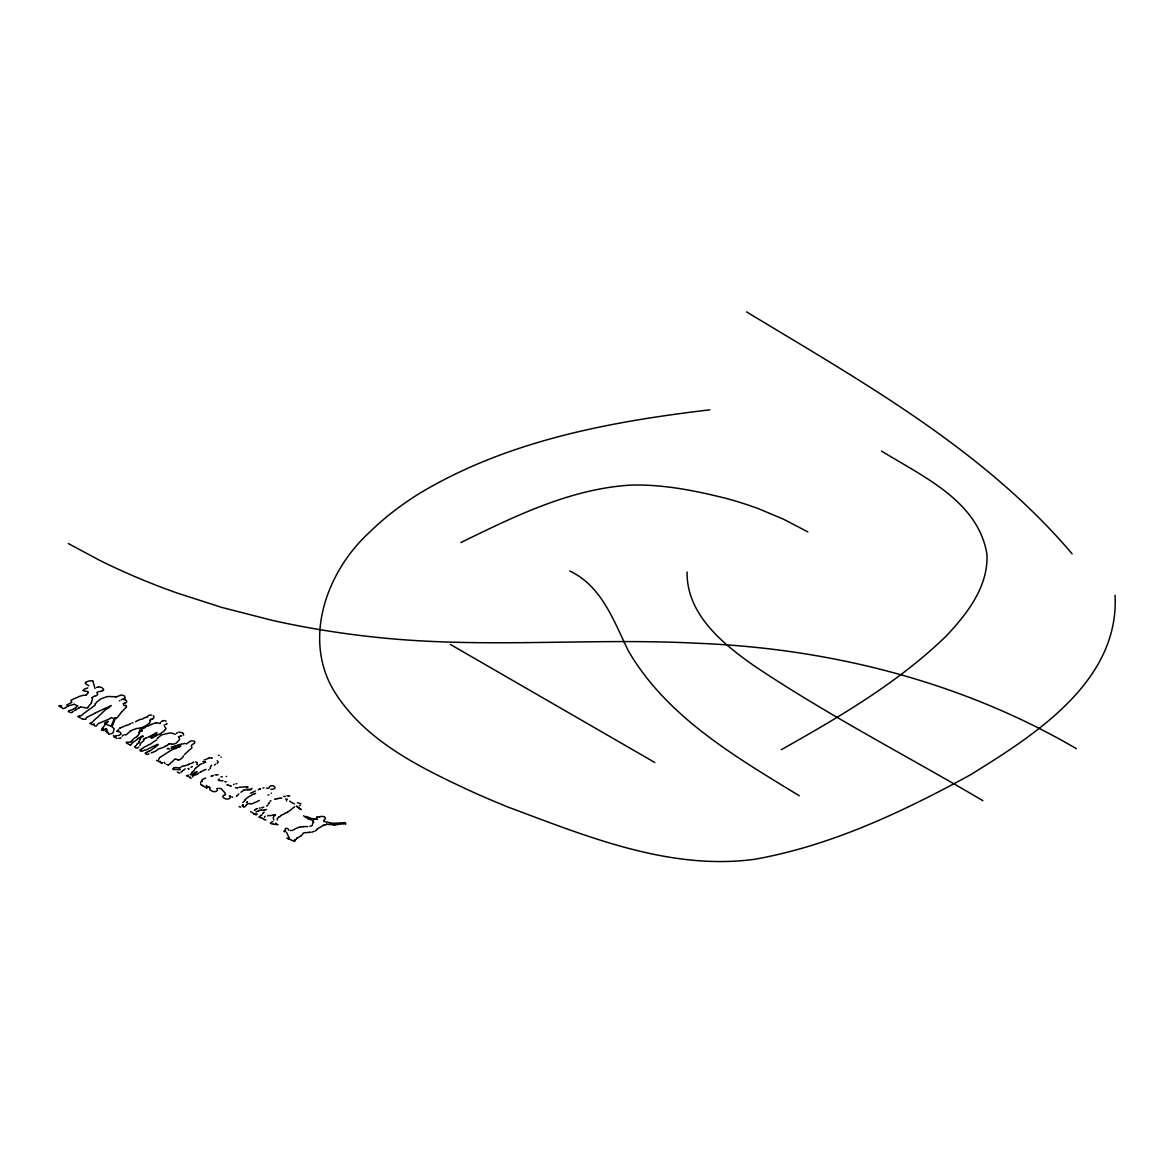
<?xml version="1.0" encoding="UTF-8"?>
<svg xmlns="http://www.w3.org/2000/svg" width="1174" height="1174" viewBox="0 0 1174 1174"><rect width="100%" height="100%" fill="white"/><g stroke="black" fill="none" stroke-linecap="round" stroke-linejoin="round"><path stroke-width="1.5" d="M91.44 702.595L91.44 702.434A6.413 3.713 0 0 1 91.484 701.905L92.012 700.57A29.365 16.95 0 0 0 92.306 699.851L92.453 699.117A2.73 1.57 0 0 0 92.35 698.662L92.218 698.413A5.078 2.935 0 0 0 91.983 698.06L91.968 698.06M188.779 768.676L188.853 769.396M138.723 732.547L139.031 733.002A8.629 4.975 0 0 1 139.427 733.457L139.046 734.088A24.566 14.191 0 0 0 138.048 735.35L137.989 735.423A5.18 2.994 0 0 1 137.505 736.01M138.958 742.144L140.176 739.062M200.725 781.767L200.681 782.662A4.989 2.876 0 0 1 200.637 783.014M138.972 741.939L138.914 742.482A2.01 1.159 0 0 1 138.708 742.937L138.18 743.201A10.052 5.797 0 0 0 137.784 743.391L137.065 743.92A2.187 1.262 0 0 0 136.859 744.228L136.771 744.536M219.289 778.949L218.966 779.565A4.256 2.465 0 0 1 218.555 779.829L218.173 780.108M345.728 823.649L345.728 823.62A5.166 2.979 0 0 1 345.611 824.148L345.611 824.148M143.14 736.362L142.802 736.553A4.168 2.407 0 0 0 142.113 736.905L141.438 737.375A8.585 4.96 0 0 0 141.027 737.698A3.478 2.01 0 0 0 140.704 738.035L140.278 738.813M303.772 815.636L303.817 815.915A3.331 1.922 0 0 0 304.448 816.473L304.506 816.502M150.287 719.369L150.199 719.882A3.184 1.834 0 0 1 150.639 720M173.591 767.943L173.591 767.987A2.715 1.57 0 0 1 173.488 768.295L173.253 768.544M83.09 690.385L84.381 689.197A3.14 1.805 0 0 0 84.719 689.006A1.702 0.983 0 0 1 85.394 688.624A7.895 4.564 0 0 0 86.377 688.434L86.48 688.404A3.639 2.099 0 0 0 87.58 687.964L87.698 687.803M111.09 726.163L114.216 719.002A4.637 2.671 0 0 1 114.582 718.62L114.949 718.371M181.486 766.563L182.454 766.123A1.864 1.071 0 0 0 183.672 765.888L184.7 765.653M110.165 734.088L108.639 734.278L108.654 733.104M121.26 712.28L121.186 712.413A20.457 11.813 0 0 0 121.01 712.794L117.459 717.387M191.494 763.438L192.83 762.513M260.643 815.636L260.643 815.666A2.319 1.335 0 0 1 260.32 816.194L260.1 816.224A1.482 0.851 0 0 0 259.19 816.752M221.035 757.333L221.05 757.303A3.023 1.746 0 0 0 221.152 757.039M92.878 724.593C96.327 722.274 92.042 726.251 95.784 726.104A2.568 1.482 0 0 0 96.488 725.84L98.088 723.654L109.373 718.928A1.878 1.086 0 0 1 109.74 718.649L111.178 717.622L113.027 718.356A3.757 2.172 0 0 0 113.467 718.356L115.551 717.872M279.94 816.385L279.441 816.811A1.79 1.027 0 0 0 278.898 816.987M151.197 752.916L151.754 752.666A4.138 2.392 0 0 0 152.591 752.402L153.677 751.947A25.138 14.514 0 0 1 154.161 751.742L154.484 751.609A8.438 4.872 0 0 0 156.846 750.274L157.551 749.496A5.019 2.906 0 0 1 157.991 749.217L161.396 747.999A9.495 5.474 0 0 0 164.155 746.943L165.431 746.121M166.825 724.241L166.855 723.345M294.513 806.699L294.292 807.081A2.187 1.262 0 0 1 293.676 807.58A3.566 2.069 0 0 0 292.752 808.182L292.634 808.343A8.218 4.74 0 0 1 292.018 808.945L291.196 809.605A2.744 1.585 0 0 1 290.301 810.06L290.198 810.089M281.848 797.924L280.16 798.261M285.209 796.398L283.653 796.398M218.203 761.897L218.056 762.102A6.501 3.757 0 0 0 217.777 762.557M176.452 733.574L176.584 733.354A2.099 1.218 0 0 1 177.318 732.679M141.658 749.188L141.731 749.085A12.019 6.941 0 0 1 142.538 748.396L142.582 748.352A2.201 1.277 0 0 1 143.081 748.117M160.398 722.788L160.31 723.037A2.715 1.57 0 0 1 160.236 723.36M296.318 839.146L296.45 838.896A5.004 2.891 0 0 1 297.007 838.06M91.895 697.591L92.438 697.268A1.805 1.042 0 0 0 92.907 697.077L93.7 696.505A2.774 1.6 0 0 1 95.05 695.962L95.138 696.006A1.468 0.851 0 0 0 95.578 695.947L95.813 695.83M268.787 788.297C270.724 781.796 280.234 789.192 270.901 789.368M96.65 687.509L98.264 686.981M132.163 740.603L132.163 740.603A16.656 9.612 0 0 1 134.628 737.962A9.92 5.723 0 0 1 135.979 737.184L136.566 736.817M173.679 767.752L175.836 767.517M88.417 706.689L88.564 706.44A21.029 12.151 0 0 1 89.591 705.09L90.339 704.297A9.935 5.738 0 0 0 91.572 702.61M88.344 706.792L88.27 706.909A12.254 7.073 0 0 1 87.551 707.863L87.214 708.083A2.069 1.189 0 0 1 86.744 708.039L86.671 708.039A11.623 6.706 0 0 1 85.878 707.893L85.188 707.746A7.866 4.549 0 0 0 83.97 707.511L83.061 707.408A10.537 6.09 0 0 1 81.211 706.983L80.713 706.865M313.502 822.387L313.37 822.519A5.855 3.375 0 0 0 312.959 823.047A13.031 7.528 0 0 0 312.592 823.899L312.563 823.957A5.268 3.038 0 0 1 312.416 824.339M182.249 771.289L182.293 771.215A8.849 5.107 0 0 1 182.528 770.878M285.605 828.756L285.634 828.697A4.989 2.876 0 0 0 285.605 830.972L285.722 830.987M273.718 819.98L273.733 819.951A5.841 3.375 0 0 1 273.968 819.701M191.567 748.308L188.985 750.377A3.184 1.834 0 0 0 188.574 750.729A5.914 3.419 0 0 1 188.192 751.081L184.567 754.515M191.729 747.955L191.788 746.84M159.121 761.515L156.524 760.444M95.153 703.916L95.123 704.224A4.931 2.847 0 0 0 95.314 704.62L95.197 705.075A21.029 12.136 0 0 0 94.654 705.501L83.457 713.719A4.226 2.451 0 0 0 83.075 714.086L81.138 715.714A5.459 3.155 0 0 1 80.536 715.802L80.17 715.832M192.419 771.978L192.11 772.389A64.188 37.054 0 0 1 191.465 773.24L190.144 774.84M136.654 736.641L137.475 735.995M77.748 705.941L76.765 706.601A5.899 3.405 0 0 0 76.281 707.042L75.18 708.157M146.207 726.677L145.238 727.498A29.335 16.935 0 0 0 144.666 727.807L142.758 728.716A3.654 2.113 0 0 0 142.113 728.951L142.069 728.981M95.241 713.088L87.595 716.947A5.855 3.39 0 0 0 86.597 717.373L86.054 718.84A3.669 2.113 0 0 1 85.599 719.295L82.958 719.104M326.71 824.177L326.592 824.28A5.415 3.126 0 0 1 325.785 824.735A3.669 2.113 0 0 1 324.905 825.058L324.684 825.087M138.048 738.519L137.96 738.622A10.287 5.943 0 0 1 136.976 739.561L136.052 740.28A21.631 12.488 0 0 1 135.201 740.838L134.511 741.278A10.361 5.973 0 0 0 133.733 741.821L133.381 742.115A9.289 5.371 0 0 1 132.735 742.584L132.603 742.672A4.608 2.656 0 0 0 131.943 743.171M183.658 735.085L183.261 733.647M131.048 741.88L131.15 741.689A2.143 1.247 0 0 1 131.4 741.469A5.43 3.14 0 0 0 132.104 740.662M237.662 787.681L237.706 787.622A10.86 6.266 0 0 1 237.456 787.901A8.952 5.166 0 0 1 236.649 787.901L235.372 787.857M106.13 731.109L106.907 729.406L106.012 728.482M105.748 731.446C110.224 729.758 104.868 733.618 107.832 732.708M268.083 804.249L269.051 803.192M324.347 819.848L324.317 819.878A2.876 1.658 0 0 1 323.936 820.142L323.76 820.391M189.087 763.981L190.247 763.672M102.329 690.84L101.096 691.251M192.331 776.997L192.345 776.968A3.14 1.82 0 0 0 192.624 776.616M316.731 829.578L316.437 829.886A21.132 12.195 0 0 1 315.982 830.37L315.85 830.473A5.562 3.214 0 0 1 314.881 831.163L314.837 831.177M174.97 759.226L173.957 759.945A3.639 2.099 0 0 0 173.503 760.517L168.572 765.022M159.503 734.249L159.517 734.234A1.512 0.866 0 0 1 158.916 734.366L158.666 734.484A11.168 6.442 0 0 0 157.932 734.836L156.7 735.364A1.482 0.866 0 0 0 156.171 735.614M140.352 729.729L140.41 729.685A2.113 1.218 0 0 1 141.247 729.289L141.394 729.245M178.683 732.048L182.689 732.84A6.296 3.625 0 0 1 183.056 733.324L183.115 733.412M198.744 765.521L198.67 765.595A14.91 8.614 0 0 1 198.245 766.006L197.628 766.549M171.169 747.046L172.593 746.752A6.574 3.786 0 0 1 173.326 746.488L174.588 746.165M245.366 799.509L246.335 798.555A13.868 7.998 0 0 1 247.641 797.469L251.999 794.93A16.862 9.744 0 0 1 252.483 794.695L254.641 793.741M102.49 730.287L102.373 729.597A3.405 1.966 0 0 0 102.505 729.318L102.857 728.863A11.124 6.428 0 0 1 103.268 728.555L103.503 728.849A2.994 1.732 0 0 0 103.356 729.098L102.784 729.905M155.276 747.016L157.169 745.505A6.486 3.742 0 0 0 157.742 745.108A7.47 4.314 0 0 0 158.196 744.683L158.006 744.287A16.876 9.744 0 0 0 157.551 744.448A11.945 6.897 0 0 1 156.788 744.698L149.362 748.234A7.205 4.153 0 0 1 148.672 748.674L146.295 749.848A4.843 2.803 0 0 1 145.737 750.054L144.241 750.157M191.846 774.972L192.301 774.546A42.528 24.551 0 0 1 193.299 773.651L193.534 773.446M258.662 810.896L259.659 810.339M245.395 806.597L243.884 806.861M162.188 763.041L162.247 762.983A2.025 1.174 0 0 0 162.452 762.66M242.152 805.584L242.299 805.437A3.904 2.245 0 0 0 242.534 805.188M65.583 707.584L65.656 707.526A7.293 4.212 0 0 1 68.136 706.146M149.582 723.067L149.964 722.186A7.528 4.344 0 0 0 150.111 721.012L150.008 720.88M168.498 744.272L169.35 743.89M255.961 812.041L256.387 811.762A2.363 1.365 0 0 0 256.812 811.483M313.282 820.729L313.355 820.655A1.717 0.998 0 0 0 312.827 821.551M165.431 729.436L164.507 730.566A10.507 6.061 0 0 1 163.656 731.314L163.465 731.475A9.01 5.195 0 0 1 162.643 732.062L162.012 732.429A3.155 1.82 0 0 0 161.704 732.679L160.148 733.985M153.838 717.681L153.603 717.842A2.187 1.262 0 0 0 153.339 718.327A1.761 1.013 0 0 1 152.312 719.148L152.268 719.104M130.622 730.815L126.675 734.44A5.797 3.346 0 0 1 126.337 734.675M125.794 707.717L125.912 707.614A3.507 2.025 0 0 0 126.234 707.232A2.421 1.394 0 0 0 126.381 706.909L126.425 706.748A3.273 1.893 0 0 0 126.469 706.425L126.029 705.545A2.304 1.335 0 0 0 125.486 705.413M160.589 761.647L159.943 761.266M262.051 814.771L262.022 814.8A3.683 2.128 0 0 1 261.186 815.211A1.805 1.042 0 0 0 260.687 815.431M244.75 800.727L243.282 802.121A3.874 2.231 0 0 1 242.827 802.502M125.574 707.922L124.899 708.538A24.903 14.382 0 0 0 124.283 709.243L121.626 712.016M116.974 717.784L114.979 719.134L112.014 726.911A11.461 6.618 0 0 0 112.293 727.146A14.499 8.365 0 0 0 112.675 727.425A6.31 3.639 0 0 1 112.968 727.675L113.849 728.394A8.042 4.637 0 0 1 114.157 728.731L113.042 732.972L111.178 733.633M295.584 839.733L295.892 839.527A2.744 1.585 0 0 0 296.362 839.146M322.938 825.439L323.129 825.278A7.426 4.285 0 0 1 323.437 825.014L324.494 825.014M150.551 720.205L150.492 720.249A3.008 1.732 0 0 0 150.199 720.528M197.276 766.857L196.792 767.253A16.01 9.245 0 0 1 196.337 767.591M155.951 735.819L154.88 736.303M217.234 763.276L217.249 763.261A3.507 2.025 0 0 0 217.586 762.924M88.402 692.499L88.27 692.587A1.834 1.057 0 0 0 87.698 693.012A2.553 1.468 0 0 1 87.61 693.408L87.331 693.687A3.419 1.966 0 0 0 86.935 694.128L86.92 694.216A2.128 1.233 0 0 1 86.392 694.847L86.348 694.832M236.488 796.177L236.546 796.119A3.287 1.908 0 0 0 236.796 795.899M258.471 811.073L257.532 811.058M285.047 813.259L282.919 814.653M95.432 712.882L105.146 708.362M194.502 769.264L194.972 768.867A12.532 7.235 0 0 0 195.926 767.987M152.664 734.865L152.825 734.719A3.581 2.069 0 0 1 153.104 734.498L153.662 734.22A14.719 8.497 0 0 0 154.088 734.014A7.66 4.417 0 0 0 154.807 733.574L155.041 733.427A5.298 3.052 0 0 1 156.098 732.84L156.23 732.811A3.111 1.79 0 0 0 156.905 732.473L156.934 732.444M271.15 822.651L270.402 823.077M272.838 821.521L272.808 821.536A2.025 1.174 0 0 1 272.485 821.756L272.163 821.888A2.803 1.614 0 0 0 271.311 822.446M140.557 730.58L140.851 730.433A3.507 2.025 0 0 1 141.511 730.155M169.819 748.821L168.821 749.1M119.308 728.526L119.44 728.423A5.107 2.95 0 0 1 119.939 728.085M156.744 733.618L156.142 734.058A2.715 1.57 0 0 1 155.804 734.454L155.438 734.704A10.478 6.046 0 0 0 155.144 734.909L154.777 735.173A1.57 0.91 0 0 1 154.293 735.438L153.985 735.438A2.289 1.321 0 0 0 153.104 735.54L152.106 735.893A2.553 1.468 0 0 1 151.637 736.171L150.668 736.524M183.305 770.349L183.731 769.997A2.92 1.688 0 0 0 184.171 769.733L184.567 769.381A5.767 3.331 0 0 1 185.022 769.043L185.272 768.911M193.827 773.211L193.886 773.152A8.511 4.916 0 0 1 194.326 772.859L195.207 772.257M278.106 824.794L273.659 824.075M209.045 769.718L209.016 769.733A2.48 1.438 0 0 1 208.62 769.997M95.329 703.784L96.136 702.874A15.702 9.069 0 0 1 96.606 702.199L100.626 699A8.159 4.711 0 0 1 101.155 698.779L104.471 697.547A15.57 8.981 0 0 0 105.234 697.253L106.643 696.784A4.402 2.539 0 0 1 107.568 696.564L111.002 696.52A5.078 2.935 0 0 1 111.75 696.725L114.025 696.578M121.215 733.926L120.555 734.396A7.704 4.447 0 0 1 119.293 735.129L118.735 735.32A2.803 1.614 0 0 1 118.104 735.526M243.884 790.073L247.112 789.809M243.708 790.205L242.475 791.115M140.689 743.259L141.423 742.57A7.455 4.3 0 0 1 141.893 742.188L142.039 742.056A6.736 3.889 0 0 0 143.903 739.972M242.035 791.437L240.934 792.23M265.368 809.693L264.605 809.913M288.481 838.896L286.911 838.309L288.789 838.251M226.817 784.819L227.727 784.892M313.634 831.412L313.59 831.441A3.669 2.113 0 0 1 312.02 832.072L311.932 832.043M102.358 730.389C99.115 729.494 106.995 725.253 104.53 723.257A5.327 3.082 0 0 1 105.367 722.553L108.243 721.408L105.909 723.932A4.535 2.612 0 0 0 106.35 724.446L111.046 726.207M74.857 708.392L73.757 708.905A5.43 3.14 0 0 1 73.419 709.184M137.974 738.49A4.065 2.348 0 0 1 139.06 737.771L139.192 737.771A8.233 4.755 0 0 0 140.498 737.052L140.675 736.92A11.828 6.824 0 0 1 141.878 736.186L142.48 735.878A5.151 2.964 0 0 0 142.92 736.142M130.666 723.654L127.702 725.106A13.119 7.572 0 0 1 126.454 725.415L126.073 725.488M197.071 771.67A4.124 2.377 0 0 1 196.542 772.096L196.557 772.096M301.292 835.565L301.366 835.506A4.27 2.465 0 0 0 301.894 835.066A10.405 6.002 0 0 0 302.892 833.511L304.022 832.777A6.134 3.537 0 0 1 305.093 832.674L305.519 832.659A15.467 8.937 0 0 0 306.957 832.571L308.674 832.366A4.637 2.671 0 0 1 309.408 832.337L309.525 832.337M143.859 739.062L143.507 739.371A3.302 1.908 0 0 0 143.536 739.811L143.566 739.928M149.846 736.333L149.905 736.289A4.696 2.715 0 0 1 149.392 736.582L149.347 736.612M196.454 772.169L196.146 772.375A5.415 3.126 0 0 0 195.823 772.639L195.324 773.108A6.325 3.654 0 0 1 194.825 773.519L194.576 773.681M194.224 743.406L191.846 744.888A1.541 0.895 0 0 0 191.567 745.27L191.362 746.561M237.06 795.664L237.221 795.546A3.845 2.216 0 0 0 237.706 795.18A3.816 2.201 0 0 1 237.911 794.886L238.19 794.593A6.413 3.713 0 0 1 238.513 794.299L238.586 794.24A2.862 1.644 0 0 0 238.865 794.006M194.414 773.783L192.404 775.134M199.976 772.316L200.211 772.154A3.801 2.201 0 0 1 200.725 771.876L200.842 771.817M297.095 838.089L300.309 836.299A7.059 4.08 0 0 0 301.087 835.815M180.825 772.331L181.706 771.832A6.501 3.757 0 0 0 182.014 771.582M86.01 682.226L86.069 682.197A11.124 6.428 0 0 1 88.109 681.302L88.432 681.169A7.176 4.138 0 0 1 90.809 680.817A2.407 1.394 0 0 1 92.937 681.14M102.564 690.62L102.622 690.591A4.843 2.803 0 0 1 103.004 690.385A2.084 1.203 0 0 0 103.385 690.165M260.29 810.265L260.364 810.207A3.331 1.922 0 0 1 261.42 809.811M135.568 745.945L135.773 745.828A3.977 2.304 0 0 0 136.727 744.771M139.838 745.417L140.146 745.006A7.602 4.388 0 0 0 140.161 744.037L140.117 743.89M179.916 767.825L180.004 767.781A3.669 2.113 0 0 1 180.326 767.605L180.488 767.517A1.937 1.115 0 0 0 180.781 767.282M295.657 828.58L295.232 828.859A23.597 13.618 0 0 1 294.85 829.093L293.339 829.945A7.352 4.241 0 0 1 292.355 830.429L292.238 830.458M194.502 743.23L194.884 741.513M256.181 808.901L255.697 809.253A2.524 1.453 0 0 0 255.286 809.693M271.121 793.316L271.135 793.301A1.732 0.998 0 0 0 271.414 793.096M319.71 816.928L316.863 817.06M196.733 762.63L196.836 762.41A1.556 0.895 0 0 0 195.618 761.911M140.102 729.934L139.603 730.947A6.648 3.845 0 0 0 139.75 731.461M259.278 800.404L259.058 800.536A14.528 8.394 0 0 1 258.383 800.903L257.385 801.387A23.216 13.413 0 0 1 256.211 801.945L252.792 803.456A6.281 3.625 0 0 1 250.62 804.058L250.62 804.043M156.67 739.958L153.706 741.763A18.05 10.419 0 0 0 152.62 742.54L152.092 742.966A11.916 6.883 0 0 1 150.008 744.287L149.392 744.507A10.243 5.914 0 0 0 148.218 745.094L147.689 745.431A13.618 7.866 0 0 1 146.295 746.136L145.503 746.503A7.616 4.402 0 0 0 143.58 747.574M71.497 702.566L66.669 705.002M168.381 748.278L168.278 748.337A7.646 4.417 0 0 1 167.251 748.88L167.192 748.88M191.039 767.356L191.641 766.989A3.801 2.201 0 0 0 192.36 766.475M243.297 804.616L243.223 804.66A4.256 2.451 0 0 0 242.68 805.012M263.416 812.54L264.238 812.129M299.517 805.702L300.324 805.188M781.312 749.672C839.425 716.962 897.846 682.872 946.053 636.205C967.097 613.87 988.42 586.707 986.952 554.289C978.177 501.019 922.764 476.527 881.513 451.08M246.54 802.282L246.672 802.209A12.987 7.499 0 0 0 247.112 801.945M166.532 764.538L168.278 764.817M86.142 694.935L86.098 694.964A1.82 1.042 0 0 1 85.247 695.272L84.998 695.213A8.922 5.151 0 0 0 80.243 696.182L79.964 696.211A25.945 14.983 0 0 0 78.922 696.666L74.006 698.794A33.077 19.092 0 0 0 72.245 699.631L71.893 699.807A2.759 1.6 0 0 1 71.027 700.262M78.79 708.039L76.853 709.052A7.426 4.285 0 0 0 76.031 709.624L76.075 709.668M242.504 806.01L242.827 805.848A5.547 3.199 0 0 1 243.312 805.628M149.377 725.371L150.654 724.813A7.572 4.373 0 0 0 151.226 724.519M197.716 773.769L197.203 774.033A13.017 7.514 0 0 1 196.674 774.297L196.146 774.532M197.936 773.637L198.435 773.358A7.396 4.27 0 0 0 198.846 773.108M309.877 826.393L310.259 826.188A1.673 0.969 0 0 1 310.934 825.953L311.066 825.953A1.834 1.057 0 0 0 312.343 825.219M74.123 710.828L75.914 709.888M141.599 730.903L141.672 730.874A5.195 2.994 0 0 0 142.01 730.668M161.763 763.305L159.811 762.073M142.245 730.507L142.025 731.02A5.166 2.979 0 0 0 141.54 731.197L141.144 731.402A7.646 4.417 0 0 1 139.383 732.062A1.629 0.939 0 0 0 138.576 732.4M210.953 776.175L212.068 775.809M151.329 724.475L151.534 724.358A12.298 7.103 0 0 1 154.043 723.404L156.245 722.832M105.513 708.186L108.316 707.174A2.876 1.658 0 0 0 108.962 706.895L111.134 705.53L108.903 707.629A51.773 29.893 0 0 1 107.216 708.729L105.748 709.522A2.73 1.57 0 0 0 105.322 709.844L96.987 717.828A1.805 1.042 0 0 0 96.239 718.224L91.748 722.67M144.255 738.828L145.664 738.153A3.317 1.922 0 0 1 146.046 737.947M193.49 775.765L195.97 774.605M124.268 698.339L125.192 698.251M250.737 789.177L250.473 789.236A4.065 2.348 0 0 1 248.33 789.266M124.224 726.236L120.144 727.983M460.854 542.535C514.197 516.516 569.61 489.059 629.836 485.156C662.283 484.026 694.465 490.497 725.796 498.319A269.815 155.775 0 0 1 759.035 508.929L783.616 519.26L807.844 531.895M174.838 746.106L176.643 745.637M148.511 736.964L148.467 736.978A2.7 1.556 0 0 0 147.924 737.287M287.835 812.041L287.865 812.026A6.369 3.683 0 0 0 287.498 812.217L286.427 812.848A2.187 1.262 0 0 1 285.091 813.333M119.337 731.901L119.366 731.886A3.14 1.82 0 0 1 120.511 732.635L120.643 733.002M178.433 759.783L175.22 759.108M247.846 803.867L247.655 803.97A6.53 3.771 0 0 0 246.936 804.469M206.184 759.24L206.653 759.02A8.13 4.696 0 0 1 207.725 758.565L208.268 758.404A7.587 4.373 0 0 0 208.943 758.155L209.089 758.096M296.479 828.272L296.655 828.184A11.402 6.589 0 0 1 298.02 827.626L298.416 827.494A5.87 3.39 0 0 0 298.988 827.274L299.047 827.244A1.805 1.042 0 0 1 299.854 827.024M177.744 745.226L177.656 745.255A2.553 1.482 0 0 1 176.892 745.519M263.871 787.798L263.68 787.857A1.937 1.115 0 0 1 263.005 788.092L262.961 788.092M152.253 735.085L152.106 735.159A2.671 1.541 0 0 0 151.695 735.423L151.593 735.511A3.419 1.981 0 0 1 150.844 735.995M215.003 774.913L216.324 774.84M254.758 793.683L255.624 793.286M151.798 736.641L150.624 736.714M179.373 768.119L178.742 767.957A2.612 1.512 0 0 1 177.964 767.869L176.144 767.532M284.974 831.896L283.785 831.265L285.429 831.163M200.959 771.773L201.003 771.758A10.096 5.826 0 0 0 201.444 771.553L203.938 770.232A6.648 3.845 0 0 1 204.892 769.821L205.362 769.66M73.096 709.345L72.362 709.668A14.484 8.365 0 0 1 71.57 709.991L70.778 710.285A9.832 5.679 0 0 1 69.926 710.563M205.406 759.593L204.232 760.033M117.062 731.02L118.677 730.36L118.207 729.7M149.142 725.473L148.291 725.723M175.469 748.542L174.427 748.777A11.975 6.912 0 0 0 172.387 749.496L160.647 756.922A15.189 8.761 0 0 1 159.855 757.333L158.461 759.754M203.043 763.203L203.865 762.865A13.927 8.042 0 0 1 204.863 762.498L205.039 762.44M205.773 778.098L203.821 778.802A6.721 3.874 0 0 0 202.574 779.375A2.744 1.585 0 0 0 201.825 780.769M255.389 791.012L254.509 791.349A4.065 2.348 0 0 0 253.569 791.834L253.217 792.083A4.872 2.818 0 0 1 252.454 792.538M187.928 764.802L187.855 764.832A5.679 3.287 0 0 1 186.974 765.125L184.993 765.712M147.117 717.035L146.471 717.285A4.3 2.48 0 0 1 145.899 717.446L145.547 717.519M131.958 723.067L132.31 722.935A3.654 2.099 0 0 1 132.867 722.773L132.911 722.758M121.069 737.8L120.218 738.153M146.911 737.639L146.838 737.668A8.086 4.667 0 0 1 146.295 737.874L146.266 737.874M177.949 745.167L178.125 745.094A2.583 1.497 0 0 1 178.624 744.947A4.931 2.847 0 0 0 179.167 744.786L179.681 744.624A7.015 4.05 0 0 1 180.062 744.404L184.964 743.465M123.666 734.953L123.006 735.217A10.067 5.811 0 0 0 122.301 736.171M266.63 809.502L266.337 809.605A1.482 0.851 0 0 1 265.529 809.664M96.136 695.698L97.677 694.685L97.339 693.467A4.138 2.392 0 0 1 96.987 692.895A9.26 5.342 0 0 1 96.972 692.381L98.543 691.618M263.035 807.404L262.932 807.448A2.524 1.453 0 0 1 261.685 807.741M185.932 743.685L186.666 743.758M263.079 807.389L263.137 807.374A3.904 2.26 0 0 1 263.666 807.198L263.798 807.169M123.226 703.461L124.664 703.138M205.538 769.601L205.567 769.586A4.168 2.407 0 0 0 206.081 769.381M290.272 830.532L291.328 830.458M192.976 762.469L193.064 762.44A7.528 4.344 0 0 1 193.593 762.293L193.871 762.219M90.383 722.891L91.396 722.729M175.498 748.498L180.855 746.121L177.039 747.295A8.233 4.755 0 0 0 176.438 747.427A3.302 1.908 0 0 0 175.968 747.559L171.58 748.22M201.869 763.731L201.811 763.746A4.769 2.759 0 0 0 200.827 764.142L200.739 764.215A3.786 2.187 0 0 1 200.299 764.45L200.182 764.494A3.669 2.128 0 0 0 199.507 764.846A5.078 2.935 0 0 0 199.14 765.14M64.497 708.201L64.599 708.171A3.155 1.82 0 0 0 65.568 707.57M105.587 728.643L103.767 730.551L102.798 730.228M69.031 710.96L68.253 711.444L69.926 712.413M79.803 715.861L77.807 716.463L80.258 717.857M130.241 742.159L129.58 742.217A1.776 1.027 0 0 0 128.465 742.247L126.645 742.144A2.524 1.453 0 0 0 126.176 742.394L126.44 742.922A12.298 7.103 0 0 0 126.836 743.157L130.035 745.006M116.094 735.893L115.991 735.922A1.57 0.91 0 0 1 114.817 736.083M146.471 752.505L146.677 752.446A2.656 1.541 0 0 0 147.22 752.24M239.041 787.343L239.481 787.284A21.866 12.62 0 0 1 240.156 787.226L242.71 787.035A10.933 6.31 0 0 1 243.532 787.006A5.327 3.067 0 0 0 244.412 786.962L244.471 786.947A4.344 2.509 0 0 1 245.117 786.888L246.745 786.727M273.351 815.211L273.557 815.152A3.61 2.084 0 0 1 275.552 814.932L273.865 816.224A2.084 1.203 0 0 0 273.615 816.546L273.219 818.689M179.006 736.582L179.123 736.538A5.078 2.935 0 0 0 179.769 736.333L179.945 736.259A4.109 2.377 0 0 1 180.444 736.098M187.899 768.588L188.588 768.427M267.848 788.326L266.395 788.092M343.498 823.855L341.722 823.678M235.959 783.733L236.781 783.733M205.465 762.322L205.729 762.249A4.094 2.363 0 0 0 204.98 762.014L204.584 761.941M307.735 826.584L305.856 826.599A19.078 11.021 0 0 0 303.23 826.643M71.159 712.75L71.218 712.735A1.79 1.027 0 0 0 71.717 712.545A1.805 1.042 0 0 0 72.186 712.222M82.679 719.163L81.255 718.488M123.519 699.616L124.532 699.528M180.502 769.616L178.756 769.704A9.231 5.327 0 0 0 178.081 769.645L177.274 769.586A6.677 3.86 0 0 0 176.555 769.542L175.601 769.528A1.981 1.145 0 0 1 175.117 769.44L174.486 769.381M266.645 805.878L266.938 805.804A2.686 1.556 0 0 0 267.775 805.525M277.812 798.555L276.682 798.819A3.595 2.069 0 0 1 276.213 798.892M59.713 705.53L60.71 705.618A1.966 1.145 0 0 0 61.782 705.853M273.058 824.089L271.708 823.737M98.484 686.937L98.557 686.922A2.759 1.6 0 0 1 99.614 686.834L100.421 687.172M260.496 788.884L260.54 788.884A4.241 2.451 0 0 0 259.571 789.207M286.94 795.913L287.014 795.899A2.465 1.423 0 0 1 287.968 795.781A3.346 1.922 0 0 0 288.819 795.811M149.039 750.993L147.205 752.24M146.633 726.192L148.027 725.943M163.48 720.616L164.375 720.601M341.15 823.825L341.238 823.81A19.488 11.256 0 0 0 340.225 824.031L337.422 824.588A4.432 2.553 0 0 1 336.6 824.632L336.468 824.647A6.105 3.522 0 0 0 335.368 824.75L334.839 824.808M126.19 725.459L125.912 725.517A2.73 1.57 0 0 0 125.236 725.679M113.379 735.614L114.083 736.949A5.048 2.92 0 0 0 114.759 737.301L114.905 737.36M265.177 816.209L265.133 816.224A4.006 2.319 0 0 0 264.576 817.353M180.855 736.01L181.119 735.966A1.673 0.969 0 0 0 181.853 735.79M343.468 822.681L343.777 822.622A2.7 1.556 0 0 1 344.364 822.622L344.422 822.622M213.301 775.515L212.876 775.574A1.541 0.895 0 0 1 212.112 775.882M99.761 691.589L100.128 691.515A1.482 0.866 0 0 1 100.7 691.369M343.131 822.725L342.852 822.769A11.285 6.516 0 0 0 342.294 822.857A2.216 1.277 0 0 0 341.795 823.003L340.46 823.091M137.828 728.54L142.054 727.44A8.423 4.872 0 0 0 142.964 727.117A14.411 8.321 0 0 0 143.595 726.853L143.991 726.662A14.998 8.658 0 0 0 145.473 725.87L146.765 725.048A16.26 9.392 0 0 0 147.513 724.534L148.335 723.888A10.14 5.855 0 0 1 149.259 723.257M247.259 786.741L248.096 787.02M300.324 827.01L301.204 826.892A27.706 15.996 0 0 1 302.863 826.701L303.244 826.672M310.64 832.234L310.435 832.263A3.463 1.996 0 0 1 309.525 832.351M216.691 774.796L218.247 774.767M188.368 775.398L188.471 775.398A1.746 1.013 0 0 1 187.561 775.354L187.561 775.354M163.23 720.66L161.146 721.658M709.859 409.829C609.996 421.613 507.506 440.661 420.116 493.051A379.554 219.127 0 0 0 369.678 532.145C326.695 571.136 301.938 639.346 334.751 692.176C366.053 741.865 421.554 768.236 473.005 792.142A1042.453 601.851 0 0 0 507.212 806.758C585.914 836.035 669.019 870.8 754.706 859.28C831.104 845.691 902.424 811.968 970.047 775.045C1034.338 735.291 1119.497 681.463 1115.051 595.277M268.846 794.901L268.611 794.901A2.143 1.233 0 0 0 267.936 794.974M220.932 776.894L221.328 776.85A2.627 1.512 0 0 1 222.312 776.821M169.936 743.758L171.389 744.023M288.819 795.811L288.936 795.796A1.468 0.851 0 0 1 289.817 795.869M149.392 750.964L149.568 750.949A1.512 0.866 0 0 0 150.492 750.626L150.976 750.157A3.14 1.805 0 0 1 151.241 749.922A8.966 5.18 0 0 1 151.534 749.716L151.74 749.584A9.304 5.371 0 0 0 152.238 749.188L152.547 748.953A6.971 4.021 0 0 1 152.958 748.645L153.823 748.117A10.771 6.222 0 0 0 155.291 747.016M151.872 719.163L151.108 719.075M279.75 798.291L279.412 798.305A6.78 3.918 0 0 0 277.812 798.555M281.276 815.328L281.628 815.196A4.799 2.774 0 0 0 281.921 814.961M294.336 840.129L294.395 840.114A1.57 0.91 0 0 0 295.334 839.968M297.389 802.737L300.955 803.735M92.35 724.666L89.914 723.492M248.8 803.662L248.829 803.662A1.57 0.91 0 0 0 249.607 803.471M114.245 696.564L115.551 697.121M294.718 841.23L294.674 841.23A6.677 3.86 0 0 1 291.636 840.232M101.155 687.465L102.109 687.7M223.06 780.798L222.767 780.813A2.421 1.394 0 0 1 222.121 780.798L221.827 780.769A2.7 1.556 0 0 0 221.108 780.725A2.069 1.189 0 0 1 219.949 780.695L219.068 780.593M259.351 808.094L259.542 808.094A3.14 1.805 0 0 0 260.188 808.064M95.021 688.536L93.069 681.698M151.842 737.786L151.74 737.786A5.004 2.891 0 0 1 151.211 737.727L150.228 737.595M165.872 746.15L166.884 745.651A2.275 1.321 0 0 0 167.119 745.314L168.234 744.654A4.505 2.597 0 0 1 168.484 744.272M326.812 824.089L327.502 824.236A14.147 8.174 0 0 0 328.25 824.397A3.419 1.981 0 0 0 328.779 824.471L331.464 824.632A33.782 19.503 0 0 0 332.213 824.662L332.741 824.676A3.625 2.099 0 0 1 333.489 824.72M340.313 823.091L340.152 823.077A15.864 9.157 0 0 0 339.022 823.062A36.438 21.044 0 0 0 337.422 823.091L334.091 823.223A5.914 3.419 0 0 0 333.255 823.282L330.819 823.033M87.977 691.603L88.035 691.603A3.992 2.304 0 0 1 87.228 691.515L86.494 691.383M121.127 699.909L123.387 698.809A6.149 3.551 0 0 1 123.974 698.486M219.553 788.444L221.035 788.546L225.115 792.949A3.507 2.025 0 0 1 225.129 793.624L225.437 794.842A3.14 1.805 0 0 0 222.928 796.31A3.14 1.805 0 0 0 224.439 798.188A3.14 1.805 0 0 0 229.062 798.716A3.14 1.805 0 0 0 229.4 796.001A1.512 0.866 0 0 0 230.221 795.796M314.148 818.997A5.973 3.449 0 0 0 315.351 819.114L315.542 819.144M344.628 823.81L344.54 823.796A1.746 1.013 0 0 0 343.777 823.752M178.169 760.121L178.771 759.989A6.31 3.639 0 0 0 179.329 759.813L180.297 759.446A2.583 1.497 0 0 0 180.576 759.138L181.735 758.155A31.918 18.432 0 0 0 182.381 757.817L183.584 755.807M293.236 803.486L289.729 801.138M219.171 755.396L219.068 755.381A1.512 0.88 0 0 0 218.379 755.337M316.789 819.291L316.848 819.291A1.966 1.13 0 0 1 317.567 819.423M247.729 789.97L251.251 789.691L251.926 788.312M125.486 705.413L124.092 705.559A7.029 4.065 0 0 0 123.652 704.987A10.023 5.797 0 0 0 123.431 704.752L123.358 704.664M211.746 758.052L211.936 758.081A3.302 1.908 0 0 1 212.391 758.155M330.305 822.959L330.437 822.974A5.723 3.302 0 0 1 329.645 822.842M228.182 785.127L228.27 785.142A7.646 4.417 0 0 1 229.855 785.714A2.524 1.453 0 0 0 230.339 785.876M316.364 819.232L316.452 819.247A6.516 3.771 0 0 0 315.542 819.129M166.121 721.188L165.329 720.821M211.188 757.964L210.674 757.89A1.922 1.101 0 0 0 209.368 757.934M141.511 751.257L142.817 750.934A3.038 1.746 0 0 1 143.566 750.597M287.395 799.259L287.19 799.23A5.107 2.95 0 0 0 285.546 799.054M313.81 819.012L313.752 818.997A6.31 3.639 0 0 1 312.798 818.792L312.049 818.601A5.386 3.111 0 0 0 311.418 818.454A2.099 1.218 0 0 1 310.479 818.131A4.344 2.509 0 0 0 309.393 817.632L308.63 817.353A13.56 7.836 0 0 1 307.206 816.796L306.341 816.37M313.253 820.318L313.355 820.347A5.342 3.082 0 0 1 312.666 820.186L311.506 819.878M124.928 699.631L126.484 700.702A1.937 1.115 0 0 1 126.66 700.951L126.484 702.169A2.964 1.717 0 0 1 126.161 702.463M230.588 785.934L230.823 785.978A2.054 1.189 0 0 1 231.351 786.125M86.04 691.295L85.937 691.266A6.325 3.654 0 0 0 85.115 691.119L83.193 690.576M288.731 838.808L290.183 839.454A7.088 4.094 0 0 0 290.903 839.894M130.314 745.138L130.681 745.035A9.201 5.312 0 0 0 131.473 744.184A1.849 1.071 0 0 1 131.737 743.934M159.899 723.522L159.796 723.492A7.117 4.109 0 0 1 159.018 723.272L157.947 722.905A2.715 1.57 0 0 0 156.245 722.846M226.127 781.811L226.156 781.811A3.801 2.201 0 0 0 225.481 781.679L225.335 781.664A5.503 3.17 0 0 1 224.836 781.576M270.387 823.282L270.504 823.326A3.14 1.82 0 0 1 271.062 823.473L271.414 823.62M259.028 817.265L260.246 817.618A6.692 3.86 0 0 1 260.628 817.75L260.936 817.867M310.949 819.731L309.921 819.452A7.939 4.579 0 0 1 308.131 818.85L308.087 818.762A12.151 7.015 0 0 1 307.647 818.498L304.902 816.737M171.756 744.14L172.006 744.213A1.864 1.071 0 0 0 172.475 744.287L175.895 743.391A4.579 2.642 0 0 1 176.144 743.113L178.419 740.809A24.111 13.927 0 0 0 178.888 740.31L179.108 740.046A4.711 2.715 0 0 0 179.49 738.299L178.756 737.213A10.258 5.914 0 0 1 178.565 736.832L178.536 736.773M201.752 781.356L202.104 781.605A3.537 2.04 0 0 1 201.884 781.15M188.178 776.645L186.417 775.721M62.002 707.805L58.744 705.941M193.959 740.911L190.658 740.985L186.754 743.612M329.19 822.71L328.793 822.534A5.342 3.082 0 0 0 327.326 821.991A9.098 5.254 0 0 0 326.783 822.02L326.328 821.991A3.977 2.289 0 0 1 325.125 821.829L324.508 821.58A2.994 1.732 0 0 1 323.819 821.286L323.833 821.272M173.532 733.809L172.593 733.339A1.776 1.027 0 0 0 172.182 733.192L171.595 733.09A5.87 3.39 0 0 0 169.526 733.016L163.171 734.484A7.176 4.138 0 0 0 161.117 735.232L159.591 736.45A7.954 4.593 0 0 1 159.077 736.876A9.451 5.459 0 0 0 158.622 737.213A4.535 2.612 0 0 0 158.138 737.815A1.585 0.91 0 0 1 157.932 738.064M164.111 762.219L165.138 763.628M175.205 734.308L175.087 734.264A8.585 4.96 0 0 0 174.544 734.043M242.769 806.406L242.798 806.421A4.857 2.803 0 0 0 243.341 806.655L243.825 806.846M231.704 796.867L231.909 796.941A1.893 1.086 0 0 1 232.584 797.293M323.877 816.678L323.642 816.605A4.402 2.539 0 0 0 322.395 816.473L322.175 816.473A3.992 2.304 0 0 0 319.548 816.766M117.077 738.431L115.463 737.61M324.523 817.119L324.552 817.133A3.273 1.893 0 0 1 324.67 819.569M118.28 731.754L118.207 731.725A2.583 1.497 0 0 0 117.459 731.431A2.201 1.277 0 0 1 116.901 731.314M177.362 771.993L179.167 773.02A9.539 5.503 0 0 1 179.593 773.27M1076.367 748.66C961.799 681.654 829.974 648.488 697.899 643.279C593.516 637.834 488.795 648.224 384.602 638.142A570.271 329.248 0 0 1 271.81 620.254L221.974 607.472L176.614 592.87A600.53 346.712 0 0 1 99.687 560.35L68.283 543.533M317.464 817.706L316.657 817.207M206.58 787.989L205.553 787.402M74.52 704.385L75.782 705.06A16.319 9.421 0 0 0 76.853 705.559L77.146 705.691A3.86 2.231 0 0 0 77.601 705.868M74.314 704.253L71.365 705.06A5.195 2.994 0 0 1 70.293 705.398L69.75 705.53A8.042 4.637 0 0 0 68.386 705.941M982.873 800.668C906.607 755.674 827.597 715.113 754.016 665.717C722.494 643.631 686.526 614.251 687.069 571.987M88.916 685.763L85.32 683.562A2.627 1.526 0 0 1 85.761 682.358M450.361 644.438L654.857 762.513M208.737 786.962L210.278 787.901A3.14 1.805 0 0 0 211.481 790.63A3.14 1.805 0 0 0 215.972 791.408A3.14 1.805 0 0 0 216.794 788.737A2.715 1.57 0 0 1 218.144 788.356M189.616 777.57L190.599 778.142A2.392 1.379 0 0 0 191.157 778.201M139.941 750.45L141.174 751.169M145.282 753.532L146.706 754.354M62.706 708.245L63.469 708.685M209.016 787.123L208.224 786.668M746.576 311.902C861.907 381.711 983.768 449.657 1072.126 553.834M202.853 785.802L204.936 787.035M202.632 785.685L201.972 785.289M217.117 760.84L217.161 760.869A2.363 1.365 0 0 1 217.513 761.119M799.274 795.767C735.893 757.025 666.905 717.079 628.428 650.998C613.753 621.237 602.145 586.369 569.772 571.004M252.586 812.569L252.821 812.922A1.878 1.086 0 0 0 253.07 813.303A9.245 5.342 0 0 0 253.628 813.699L254.142 814.037M164.199 724.974L164.609 726.354A3.14 1.82 0 0 0 164.874 726.779A21 12.122 0 0 1 165.461 727.601L165.96 728.467A3.375 1.952 0 0 1 165.417 729.436M251.456 812.217L250.649 811.674M301.043 809.561L300.309 809.047M255.991 813.582L256.226 813.714A5.43 3.14 0 0 1 256.989 814.11L257.209 814.33M299.781 808.695L296.391 806.303M296.802 806.23L300.999 809.312M313.076 821.58L313.282 821.756A1.981 1.145 0 0 1 313.707 822.27M115.668 697.224L120.717 695.14A3.375 1.952 0 0 1 121.157 695.037L124.106 695.624L125.075 697.048M137.343 728.291L133.264 729.7A8.57 4.945 0 0 0 131.987 730.301L131.972 730.331A2.876 1.658 0 0 1 130.989 730.83M71.775 702.169L71.57 701.891A10.507 6.075 0 0 1 71.115 701.069L71.056 700.907A8.937 5.151 0 0 0 70.939 700.629L70.939 700.629M286.617 832.542L288.775 837.077A29.761 17.184 0 0 1 289.156 838.075L289.2 838.295M196.983 763.012L197.32 763.349A1.526 0.88 0 0 1 197.349 763.658M294.835 841.024L294.806 840.966A7.748 4.476 0 0 0 294.498 840.613L294.454 840.569A1.556 0.895 0 0 1 294.146 840.305M92.995 681.507L93.01 681.536A1.82 1.057 0 0 0 92.805 681.213M102.96 688.522L103.019 688.654A4.476 2.583 0 0 0 103.209 689.006A5.004 2.891 0 0 1 103.532 689.564L103.532 689.637M277.372 819.114L277.372 819.144A2.04 1.174 0 0 1 277.504 818.41L277.754 818.19A7.836 4.52 0 0 0 278.487 817.177M80.287 707.086A21.822 12.591 0 0 1 78.775 708.039M103.517 689.637A1.585 0.91 0 0 1 103.356 690.151M69.31 710.813A2.01 1.159 0 0 1 69.882 710.519M72.509 711.855A3.918 2.26 0 0 1 72.905 711.576M103.048 729.89A3.023 1.746 0 0 1 103.048 730.155M126.205 702.492A6.031 3.478 0 0 1 124.987 703.05M119.499 700.687A4.652 2.686 0 0 1 119.763 700.922M116.828 735.614A1.908 1.101 0 0 1 116.402 735.79M119.616 738.358A1.82 1.042 0 0 1 118.706 738.211M124.884 734.777A3.816 2.201 0 0 1 125.413 735.012M153.148 715.758A3.39 1.952 0 0 1 153.97 716.698M147.498 716.654A3.405 1.966 0 0 1 151.519 715.083M145.517 717.475A5.019 2.906 0 0 0 143.595 718.268L142.964 718.796A1.673 0.969 0 0 1 142.392 719.104L141.599 719.178A3.786 2.187 0 0 0 140.425 719.369L140.044 719.559A7.191 4.153 0 0 0 138.899 720.044L137.285 720.763A7.117 4.109 0 0 0 136.287 721.276L135.993 721.452A2.289 1.321 0 0 1 135.538 721.731M256.842 808.857A1.482 0.851 0 0 1 257.444 808.534M254.479 810.354A4.579 2.642 0 0 1 254.831 810.148M256.402 814.932A5.738 3.317 0 0 1 254.171 814.022M262.697 810.163A1.541 0.895 0 0 1 262.14 810.031M264.106 809.855A1.761 1.013 0 0 1 263.431 810.148M262.712 813.494A1.732 0.998 0 0 1 263.328 813.039M261.553 817.852A3.287 1.893 0 0 0 262.154 818.131L262.727 818.322A16.539 9.539 0 0 0 263.284 818.894L263.622 819.188A3.023 1.746 0 0 0 264.282 819.584M265.955 819.98A2.113 1.218 0 0 1 264.473 819.496M267.657 815.945A2.847 1.644 0 0 1 268.391 815.548A7.411 4.27 0 0 0 273.19 815.064M277.196 824.265A1.717 0.998 0 0 1 276.609 823.957M275.743 823.106A2.818 1.629 0 0 1 276.051 823.385M277.431 819.555A3.008 1.746 0 0 1 277.225 820.01M280.997 815.299A3.581 2.069 0 0 1 280.791 815.915M289.508 810.896A2.275 1.306 0 0 1 288.378 811.454M293.676 803.486A1.497 0.866 0 0 1 294.439 803.911M286.75 800.932A1.6 0.925 0 0 1 286.427 800.58M275.758 799.039A7.191 4.153 0 0 1 274.54 799.391M270.02 801.358A1.864 1.071 0 0 1 270.989 800.741M269.536 802.546A4.769 2.759 0 0 1 269.007 803.177M258.236 789.809A7.426 4.285 0 0 1 259.615 789.251M252.41 792.523A4.006 2.319 0 0 1 251.662 792.714M250.532 793.184A2.715 1.57 0 0 1 250.972 793.125M244.823 800.14A2.627 1.512 0 0 1 245.439 799.553M240.773 807.125A3.023 1.746 0 0 1 239.158 806.538M247.318 802.091A1.864 1.086 0 0 1 247.112 802.473M245.542 805.922A2.509 1.453 0 0 1 246.129 805.261M246.32 805.144A3.082 1.776 0 0 0 246.716 804.718A2.231 1.291 0 0 1 246.936 804.469M201.136 784.555A2.7 1.556 0 0 1 200.754 784.261M201.972 785.171A2.099 1.218 0 0 1 201.282 784.804M206.991 788.194A2.862 1.658 0 0 1 206.653 788.018M207.211 787.372A9.436 5.444 0 0 1 206.36 785.377M208.253 786.653A3.522 2.025 0 0 1 207.637 786.272M246.349 787.945A2.216 1.277 0 0 1 247.303 787.769M233.538 784.481A1.614 0.939 0 0 1 234.11 784.247M226.215 776.586A1.952 1.13 0 0 1 226.641 776.381M209.985 768.691A8.247 4.769 0 0 0 210.484 768.089A5.268 3.038 0 0 0 210.616 767.767M210.821 766.152A13.252 7.646 0 0 1 210.307 767.048M211.687 765.697A2.304 1.335 0 0 1 211.452 765.11M214.431 765.052A5.122 2.95 0 0 1 214.798 764.802L214.901 764.729A5.078 2.935 0 0 0 215.326 764.435A1.585 0.925 0 0 1 215.664 764.186M204.525 761.911A2.275 1.306 0 0 1 202.941 761.427M192.331 771.949A11.27 6.516 0 0 1 194.576 770.261M189.88 776.792A2.656 1.541 0 0 1 189.542 776.983M197.247 764.362A2.069 1.189 0 0 1 196.836 764.729M189.087 764.157A1.6 0.925 0 0 1 188.5 764.685M173.414 769.762A1.556 0.895 0 0 1 173.238 768.721M135.568 745.945A7.059 4.08 0 0 0 134.893 746.503A16.098 9.289 0 0 0 134.584 746.781L135.524 747.882A3.801 2.187 0 0 0 137.534 747.955L137.916 747.677A5.503 3.17 0 0 0 138.826 747.09M154.542 736.597A4.491 2.583 0 0 1 151.901 737.903M165.549 724.373A2.319 1.335 0 0 1 166.282 724.079M157.169 738.563A1.849 1.071 0 0 1 157.609 738.241M141.276 749.408A2.333 1.35 0 0 1 140.689 749.482A3.551 2.054 0 0 0 140.132 749.54M145.341 752.945A2.275 1.321 0 0 1 146.398 752.549M147.851 754.398A4.036 2.333 0 0 0 148.496 754.001L148.643 753.913A5.488 3.17 0 0 1 148.981 753.693M288.76 830.209A4.872 2.818 0 0 0 287.806 828.727A1.482 0.851 0 0 0 285.385 828.565M316.628 829.534A13.897 8.027 0 0 1 319.035 827.89L320.707 826.966A19.606 11.314 0 0 0 322.982 825.454M334.766 825.029A2.744 1.585 0 0 1 333.343 824.94M344.921 822.578A2.01 1.159 0 0 1 345.494 822.842"/></g></svg>
